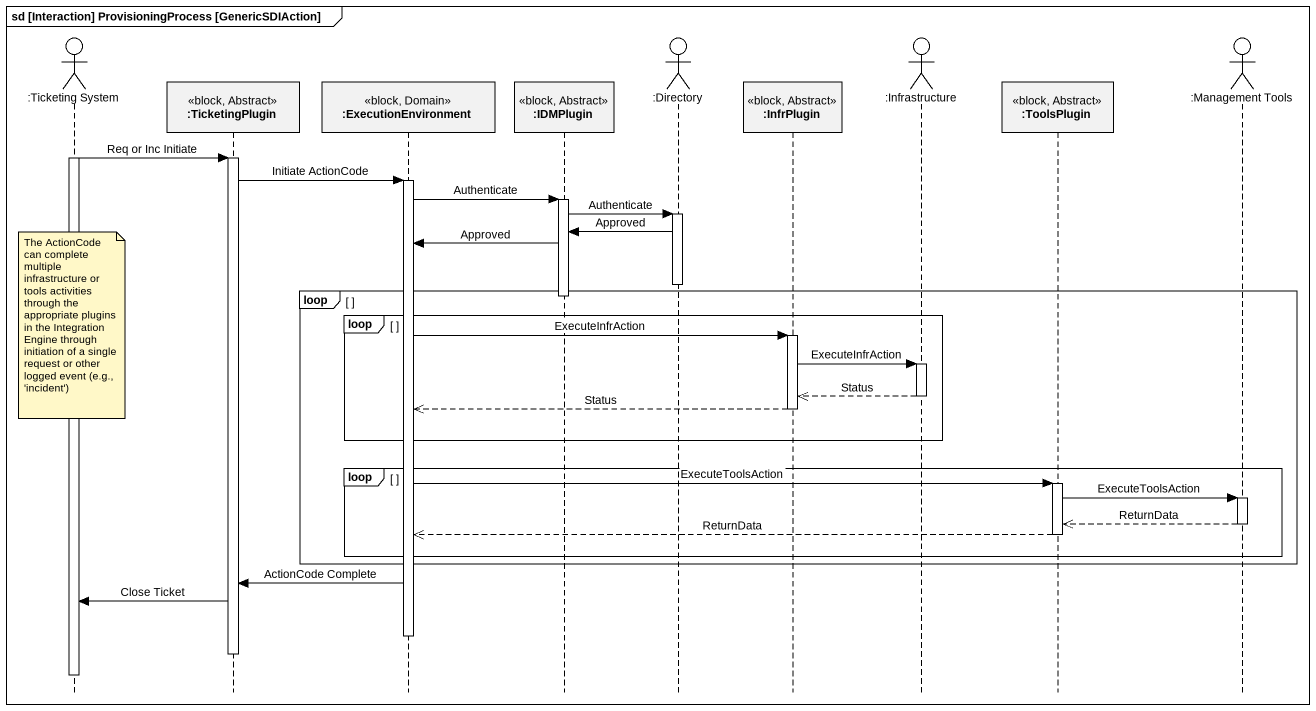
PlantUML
@startuml
mainframe sd [Interaction] ProvisioningProcess [GenericSDIAction]
hide footbox
actor ":Ticketing System" as Ticketing_System
participant ":TicketingPlugin" as TicketingPlugin <<block, Abstract>>
participant ":ExecutionEnvironment" as ExecutionEnvironment <<block, Domain>>
participant ":IDMPlugin" as IDMPlugin <<block, Abstract>>
actor ":Directory" as Directory
participant ":InfrPlugin" as InfrPlugin <<block, Abstract>>
actor ":Infrastructure" as Infrastructure
participant ":ToolsPlugin" as ToolsPlugin <<block, Abstract>>
actor ":Management Tools" as Management_Tools

activate Ticketing_System
Ticketing_System -> TicketingPlugin : Req or Inc Initiate
activate TicketingPlugin
TicketingPlugin -> ExecutionEnvironment : Initiate ActionCode
activate ExecutionEnvironment
ExecutionEnvironment -> IDMPlugin : Authenticate
activate IDMPlugin
IDMPlugin -> Directory : Authenticate
activate Directory
Directory -> IDMPlugin : Approved
IDMPlugin -> ExecutionEnvironment : Approved
deactivate Directory
loop
  deactivate IDMPlugin
  loop
    note over Ticketing_System : The ActionCode can complete multiple infrastructure or tools activities through the appropriate plugins in the Integration Engine through initiation of a single request or other logged event (e.g., 'incident')
    ExecutionEnvironment -> InfrPlugin : ExecuteInfrAction
    activate InfrPlugin
    InfrPlugin -> Infrastructure : ExecuteInfrAction
    activate Infrastructure
    Infrastructure -->> InfrPlugin : Status
    deactivate Infrastructure
    InfrPlugin -->> ExecutionEnvironment : Status
    deactivate InfrPlugin
  end
  loop
    ExecutionEnvironment -> ToolsPlugin : ExecuteToolsAction
    activate ToolsPlugin
    ToolsPlugin -> Management_Tools : ExecuteToolsAction
    activate Management_Tools
    Management_Tools -->> ToolsPlugin : ReturnData
    deactivate Management_Tools
    ToolsPlugin -->> ExecutionEnvironment : ReturnData
    deactivate ToolsPlugin
  end
end
ExecutionEnvironment -> TicketingPlugin : ActionCode Complete
TicketingPlugin -> Ticketing_System : Close Ticket
deactivate ExecutionEnvironment
deactivate TicketingPlugin
deactivate Ticketing_System
@enduml
